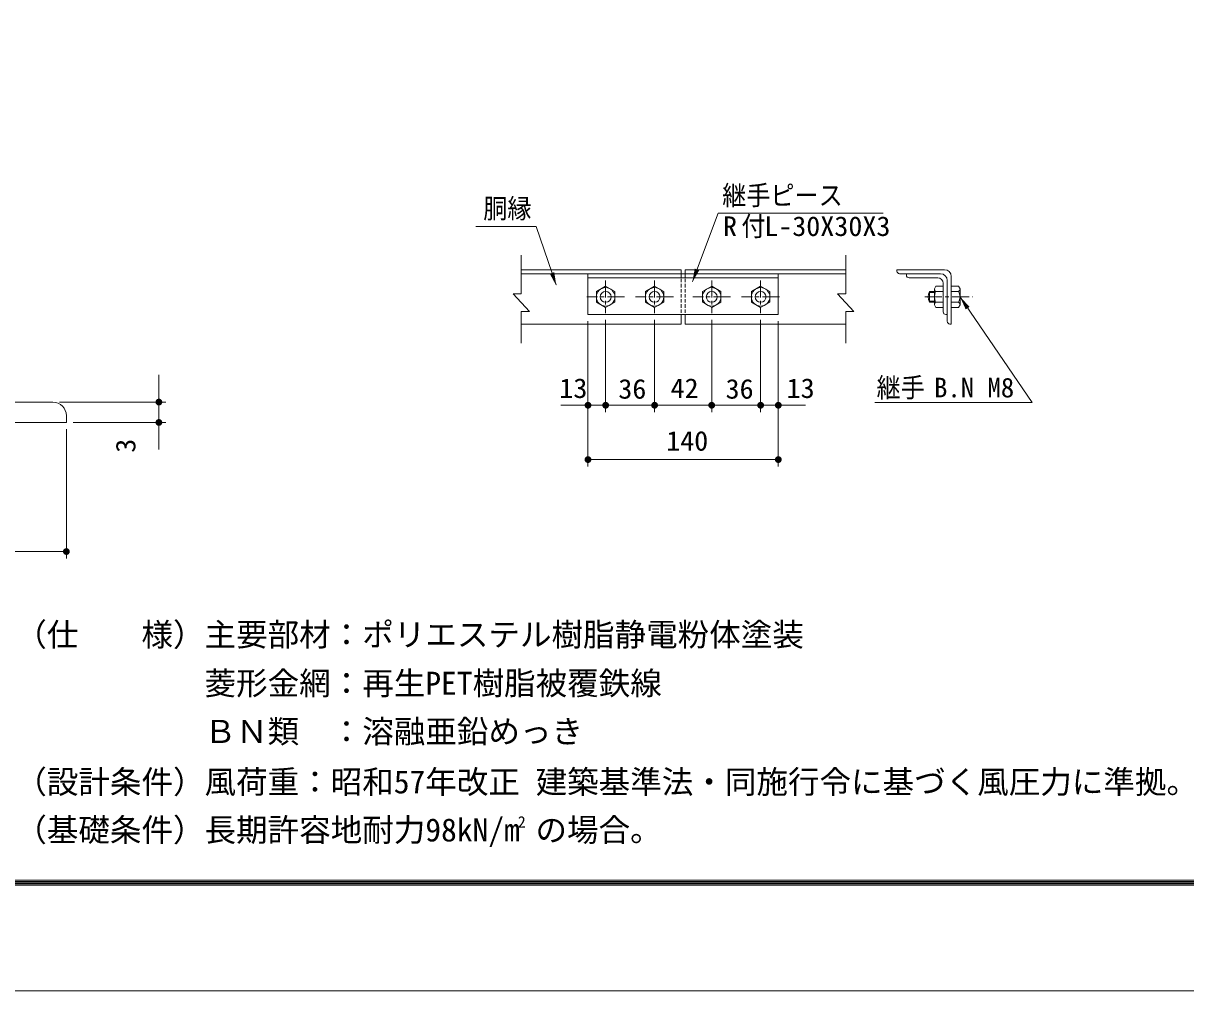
# Model space of a CAD drawing. Units: millimetres, scale not verified, with parts at other scales. Extents: x -4455 to 4455, y -3150 to 3150.
# Drawn here: x -335 to 2230, y -3150 to -1014 of the extents above; entities that cross this region are included whole.
import ezdxf
from ezdxf.enums import TextEntityAlignment as Align

# ---------------------------------------------------------------- set-up
doc = ezdxf.new("R2010")
doc.units = ezdxf.units.MM
doc.header["$LTSCALE"] = 30
doc.linetypes.add('USER1', pattern=[2, 1.25, -0.25, 0.25, -0.25])
doc.linetypes.add('USER2', pattern=[0.375, 0.25, -0.125])
for name, color, linetype, lineweight in [('0-0_9断面', 1, 'Continuous', 18), ('0-1_SUNPOU', 1, 'Continuous', 18), ('0-C_7詳細', 7, 'Continuous', 18), ('0-D_D-TTL', 7, 'Continuous', 9)]:
    doc.layers.add(name, color=color, linetype=linetype, lineweight=lineweight)
doc.layers.add('0-E_D-TTL-TXT', color=7, linetype='Continuous')
doc.styles.add('ＭＳ ゴシック', font='')
doc.styles.get('ＭＳ ゴシック').set_extended_font_data('MS Gothic')

# ---------------------------------------------------------------- blocks, each defined once
blk = doc.blocks.new('M1')
at = {"layer": '0-1_SUNPOU'}
blk.add_line((-7.5, 0), (-57.86, 0), dxfattribs=at)
for points in [[(0, 0), (-7.5, 0), (-7.44, 0.94)], [(0, 0), (-7.44, -0.94), (-7.5, 0)], [(0, 0), (-7.44, 0.94), (-7.26, 1.87)], [(0, 0), (-7.26, -1.87), (-7.44, -0.94)], [(0, 0), (-7.26, 1.87), (-6.97, 2.76)], [(0, 0), (-6.97, -2.76), (-7.26, -1.87)], [(0, 0), (-6.97, 2.76), (-6.57, 3.61)], [(0, 0), (-6.57, -3.61), (-6.97, -2.76)], [(0, 0), (-6.57, 3.61), (-6.07, 4.41)], [(0, 0), (-6.07, -4.41), (-6.57, -3.61)], [(0, 0), (-6.07, 4.41), (-5.47, 5.13)], [(0, 0), (-5.47, -5.13), (-6.07, -4.41)], [(0, 0), (-5.47, 5.13), (-4.78, 5.78)], [(0, 0), (-4.78, -5.78), (-5.47, -5.13)], [(0, 0), (-4.78, 5.78), (-4.02, 6.33)], [(0, 0), (-4.02, -6.33), (-4.78, -5.78)], [(0, 0), (-4.02, 6.33), (-3.19, 6.79)], [(0, 0), (-3.19, -6.79), (-4.02, -6.33)], [(0, 0), (-3.19, 6.79), (-2.32, 7.13)], [(0, 0), (-2.32, -7.13), (-3.19, -6.79)], [(0, 0), (-2.32, 7.13), (-1.41, 7.37)], [(0, 0), (-1.41, -7.37), (-2.32, -7.13)], [(0, 0), (-1.41, 7.37), (-0.47, 7.49)], [(0, 0), (-0.47, -7.49), (-1.41, -7.37)], [(0, 0), (-0.47, 7.49), (0.47, 7.49)], [(0, 0), (0.47, -7.49), (-0.47, -7.49)], [(0, 0), (0.47, 7.49), (1.41, 7.37)], [(0, 0), (1.41, 7.37), (2.32, 7.13)], [(0, 0), (2.32, 7.13), (3.19, 6.79)], [(0, 0), (3.19, 6.79), (4.02, 6.33)], [(0, 0), (4.02, 6.33), (4.78, 5.78)], [(0, 0), (4.78, 5.78), (5.47, 5.13)], [(0, 0), (5.47, 5.13), (6.07, 4.41)], [(0, 0), (6.07, 4.41), (6.57, 3.61)], [(0, 0), (6.57, 3.61), (6.97, 2.76)], [(0, 0), (6.97, 2.76), (7.26, 1.87)], [(0, 0), (7.26, 1.87), (7.44, 0.94)], [(0, 0), (7.44, 0.94), (7.5, 0)], [(0, 0), (1.41, -7.37), (0.47, -7.49)], [(0, 0), (2.32, -7.13), (1.41, -7.37)], [(0, 0), (3.19, -6.79), (2.32, -7.13)], [(0, 0), (4.02, -6.33), (3.19, -6.79)], [(0, 0), (4.78, -5.78), (4.02, -6.33)], [(0, 0), (5.47, -5.13), (4.78, -5.78)], [(0, 0), (6.07, -4.41), (5.47, -5.13)], [(0, 0), (6.57, -3.61), (6.07, -4.41)], [(0, 0), (6.97, -2.76), (6.57, -3.61)], [(0, 0), (7.26, -1.87), (6.97, -2.76)], [(0, 0), (7.44, -0.94), (7.26, -1.87)], [(0, 0), (7.5, 0), (7.44, -0.94)]]:
    blk.add_solid(points, dxfattribs=at)

msp = doc.modelspace()

# ---------------------------------------------------------------- linework, layer by layer
at = {"layer": '0-0_9断面'}
for p, q in [((-35.94, -1820.45), (-35.94, -1790.45)), ((-255.07, -1850.45), (-20.94, -1850.45)), ((-35.94, -1895.45), (-35.94, -1850.45)), ((-225.07, -1895.45), (-20.94, -1895.45)), ((-240.07, -1910.45), (-240.07, -2195.44)), ((-35.94, -1925.45), (-35.94, -1955.45)), ((-810.07, -2180.44), (-270.07, -2180.44))]:
    msp.add_line(p, q, dxfattribs=at)
at = {"layer": '0-0_9断面', "color": 7, "lineweight": 9}
for p, q in [((-720.07, -1850.45), (-270.07, -1850.45)), ((-765.07, -1895.45), (-240.07, -1895.45)), ((-240.07, -1895.45), (-240.07, -1880.45))]:
    msp.add_line(p, q, dxfattribs=at)
msp.add_arc((-270.07, -1880.45), 30, 0, 90, dxfattribs=at)
at = {"layer": '0-C_7詳細', "color": 4}
for p, q in [((763.63, -1611.76), (763.63, -1526.17)), ((1479.91, -1611.76), (1479.91, -1526.17)), ((1461.91, -1611.76), (1497.91, -1650.53)), ((1479.91, -1611.76), (1461.91, -1611.76)), ((763.63, -1650.53), (763.63, -1720.72)), ((763.63, -1650.53), (781.63, -1650.53)), ((1479.91, -1650.53), (1479.91, -1720.72)), ((1479.91, -1650.53), (1497.91, -1650.53))]:
    msp.add_line(p, q, dxfattribs=at)
at = {"layer": '0-C_7詳細', "lineweight": 9}
for p, q in [((1116.76, -1558.1), (763.63, -1558.1)), ((1116.76, -1567.1), (1116.76, -1558.1)), ((1479.91, -1558.1), (1125.16, -1558.1)), ((1125.16, -1567.1), (1125.16, -1558.1)), ((1697.7, -1558.1), (1592.7, -1558.1)), ((1592.7, -1558.1), (1592.7, -1561.1)), ((1479.91, -1567.1), (763.63, -1567.1)), ((910.96, -1567.1), (910.96, -1657.1)), ((1330.96, -1576.1), (910.96, -1576.1)), ((1330.96, -1567.1), (1330.96, -1657.1)), ((1688.7, -1567.1), (1598.7, -1567.1)), ((1613.7, -1567.1), (1688.7, -1567.1)), ((1613.7, -1567.1), (1613.7, -1570.1)), ((1619.7, -1576.1), (1682.7, -1576.1)), ((1694.7, -1588.1), (1694.7, -1651.1)), ((1703.7, -1672.1), (1703.7, -1582.1)), ((1712.7, -1678.1), (1712.7, -1573.1)), ((1664.84, -1630.1), (1664.84, -1606.1)), ((1675.5, -1606.1), (1664.84, -1606.1)), ((1675.5, -1635.86), (1675.5, -1600.34)), ((1677.56, -1606.1), (1694.7, -1606.1)), ((1694.7, -1641.62), (1694.7, -1594.58)), ((1728.51, -1594.58), (1712.7, -1594.58)), ((1712.7, -1594.58), (1712.7, -1641.62)), ((1728.51, -1606.1), (1712.7, -1606.1)), ((1731.9, -1600.46), (1728.51, -1594.58)), ((1675.5, -1630.1), (1664.84, -1630.1)), ((1675.5, -1635.86), (1678.83, -1641.62)), ((1677.56, -1630.1), (1694.7, -1630.1)), ((1678.83, -1641.62), (1694.7, -1641.62)), ((1728.51, -1630.1), (1712.7, -1630.1)), ((1728.51, -1641.62), (1712.7, -1641.62)), ((1330.96, -1657.1), (910.96, -1657.1)), ((1116.76, -1678.1), (1116.76, -1657.1)), ((1125.16, -1678.1), (1125.16, -1657.1)), ((1116.76, -1678.1), (763.63, -1678.1)), ((1479.91, -1678.1), (1125.16, -1678.1)), ((1712.7, -1678.1), (1709.7, -1678.1))]:
    msp.add_line(p, q, dxfattribs=at)
at = {"layer": '0-C_7詳細', "color": 1, "linetype": 'USER1'}
for p, q in [((949.96, -1582.16), (949.96, -1653.9)), ((1057.96, -1582.16), (1057.96, -1653.9)), ((1183.96, -1582.16), (1183.96, -1653.9)), ((1291.96, -1582.16), (1291.96, -1653.9)), ((991.66, -1618.1), (908.06, -1618.1)), ((1099.66, -1618.1), (1016.06, -1618.1)), ((1225.66, -1618.1), (1142.06, -1618.1)), ((1333.66, -1618.1), (1250.06, -1618.1)), ((1654.45, -1618.1), (1760.49, -1618.1))]:
    msp.add_line(p, q, dxfattribs=at)
at = {"layer": '0-C_7詳細', "color": 3, "linetype": 'USER2'}
for p, q in [((1116.76, -1567.1), (1116.76, -1657.1)), ((1125.16, -1567.1), (1125.16, -1657.1))]:
    msp.add_line(p, q, dxfattribs=at)
at = {"layer": '0-C_7詳細', "color": 1}
for p, q in [((1675.5, -1608.5), (1663.63, -1608.5)), ((1675.5, -1627.7), (1663.63, -1627.7)), ((910.96, -1672.1), (910.96, -1992.41)), ((910.96, -1672.1), (910.96, -1872.41)), ((949.96, -1668.9), (949.96, -1872.41)), ((949.96, -1668.9), (949.96, -1872.41)), ((1057.96, -1668.9), (1057.96, -1872.41)), ((1057.96, -1668.9), (1057.96, -1872.41)), ((1183.96, -1668.9), (1183.96, -1872.41)), ((1183.96, -1668.9), (1183.96, -1872.41)), ((1291.96, -1668.9), (1291.96, -1872.41)), ((1291.96, -1668.9), (1291.96, -1872.41)), ((1330.96, -1672.1), (1330.96, -1992.41)), ((1330.96, -1672.1), (1330.96, -1872.41)), ((880.96, -1857.41), (850.96, -1857.41)), ((919.96, -1857.41), (889.96, -1857.41)), ((949.96, -1857.41), (910.96, -1857.41)), ((1057.96, -1857.41), (949.96, -1857.41)), ((979.96, -1857.41), (1009.96, -1857.41)), ((1027.96, -1857.41), (997.96, -1857.41)), ((1057.96, -1857.41), (1183.96, -1857.41)), ((1087.96, -1857.41), (1117.96, -1857.41)), ((1153.96, -1857.41), (1123.96, -1857.41)), ((1183.96, -1857.41), (1291.96, -1857.41)), ((1213.96, -1857.41), (1243.96, -1857.41)), ((1261.96, -1857.41), (1231.96, -1857.41)), ((1291.96, -1857.41), (1330.96, -1857.41)), ((1321.96, -1857.41), (1351.96, -1857.41)), ((1360.96, -1857.41), (1390.96, -1857.41)), ((940.96, -1977.41), (1300.96, -1977.41))]:
    msp.add_line(p, q, dxfattribs=at)
at = {"layer": '0-C_7詳細', "lineweight": 9}
for points in [[(1562.6, -1433.08), (1198, -1433.08), (1141.8, -1583.92)], [(663.34, -1462.41), (796.71, -1462.41), (840.53, -1591.84)], [(1703.7, -1582.1), (1703.7, -1657.1), (1700.7, -1657.1)], [(1675.5, -1600.34), (1678.83, -1594.58), (1694.7, -1594.58)], [(1731.9, -1600.46), (1731.9, -1635.74), (1728.51, -1641.62)]]:
    msp.add_lwpolyline(points, dxfattribs=at)
at = {"layer": '0-C_7詳細', "color": 4}
msp.add_lwpolyline([(763.63, -1611.76), (745.63, -1611.76), (781.63, -1650.53)], dxfattribs=at)
at = {"layer": '0-C_7詳細', "lineweight": 9}
for points in [[(949.96, -1594.58), (929.59, -1606.34), (929.59, -1629.86), (949.96, -1641.62), (970.33, -1629.86), (970.33, -1606.34)], [(1057.96, -1594.58), (1037.59, -1606.34), (1037.59, -1629.86), (1057.96, -1641.62), (1078.33, -1629.86), (1078.33, -1606.34)], [(1183.96, -1594.58), (1163.59, -1606.34), (1163.59, -1629.86), (1183.96, -1641.62), (1204.33, -1629.86), (1204.33, -1606.34)], [(1291.96, -1594.58), (1271.59, -1606.34), (1271.59, -1629.86), (1291.96, -1641.62), (1312.33, -1629.86), (1312.33, -1606.34)]]:
    msp.add_lwpolyline(points, close=True, dxfattribs=at)
at = {"layer": '0-C_7詳細', "color": 1}
msp.add_lwpolyline([(1543.98, -1851.65), (1891.19, -1851.65), (1733.03, -1619.75)], dxfattribs=at)
at = {"layer": '0-C_7詳細', "lineweight": 9}
for centre, radius in [((949.96, -1618.1), 20.4), ((949.96, -1618.1), 12), ((1057.96, -1618.1), 20.4), ((1057.96, -1618.1), 12), ((1183.96, -1618.1), 20.4), ((1183.96, -1618.1), 12), ((1291.96, -1618.1), 20.4), ((1291.96, -1618.1), 12)]:
    msp.add_circle(centre, radius, dxfattribs=at)
for centre, radius, start, end in [((1598.7, -1561.1), 6, 180, 270), ((1697.7, -1573.1), 15, 0, 90), ((1619.7, -1570.1), 6, 180, 270), ((1682.7, -1588.1), 12, 0, 90), ((1688.7, -1582.1), 15, 0, 90), ((1688.7, -1582.1), 15, 0, 90), ((1685.63, -1618.1), 24, 150, 210), ((1684.59, -1600.34), 9.09, 180, 219.3382), ((1711.5, -1618.1), 36, 160.52878, 199.47122), ((1726.02, -1600.76), 5.88, 294.94299, 2.968), ((1708.99, -1618.1), 22.91, 328.40741, 31.59259), ((1684.59, -1635.86), 9.09, 140.6618, 180), ((1726.02, -1635.43), 5.88, 357.032, 65.05701), ((1700.7, -1651.1), 6, 180, 270), ((1709.7, -1672.1), 6, 180, 270)]:
    msp.add_arc(centre, radius, start, end, dxfattribs=at)
at = {"layer": '0-C_7詳細'}
for points in [[(841.17, -1593.73), (826.61, -1566.98), (836.48, -1563.64)], [(1141.1, -1585.79), (1146.69, -1555.86), (1156.46, -1559.5)]]:
    msp.add_solid(points, dxfattribs=at)
at = {"layer": '0-C_7詳細', "color": 1}
msp.add_solid([(1731.9, -1618.1), (1753.11, -1639.95), (1744.5, -1645.82)], dxfattribs=at)
at = {"layer": '0-D_D-TTL', "color": 2, "lineweight": 18}
msp.add_lwpolyline([(-4455.04, 3150.21), (4454.66, 3150.21), (4454.66, -3150.21), (-4455.04, -3150.21)], close=True, dxfattribs=at)
at = {"layer": '0-D_D-TTL'}
for points in [[(-4168.65, 2916.87), (4168.28, 2916.87), (4168.28, -2916.87), (-4168.65, -2916.87)], [(-4166, 2914.21), (4165.63, 2914.21), (4165.63, -2914.21), (-4166, -2914.21)], [(-4163.35, 2911.56), (4162.97, 2911.56), (4162.97, -2911.56), (-4163.35, -2911.56)], [(-4160.7, 2908.91), (4160.32, 2908.91), (4160.32, -2908.91), (-4160.7, -2908.91)], [(-4158.05, 2906.26), (4157.67, 2906.26), (4157.67, -2906.26), (-4158.05, -2906.26)]]:
    msp.add_lwpolyline(points, close=True, dxfattribs=at)

# ---------------------------------------------------------------- block references
at = {"layer": '0-0_9断面'}
for p, rotation in [((-35.94, -1850.45), 270), ((-35.94, -1895.45), 90)]:
    msp.add_blockref('M1', p, dxfattribs=dict(at, rotation=rotation))
msp.add_blockref('M1', (-240.07, -2180.44), dxfattribs=at)
at = {"layer": '0-C_7詳細'}
for p in [(910.96, -1857.41), (949.96, -1857.41), (1057.96, -1857.41), (1183.96, -1857.41), (1291.96, -1857.41), (1330.96, -1977.41)]:
    msp.add_blockref('M1', p, dxfattribs=at)
at = {"layer": '0-C_7詳細', "rotation": 180}
for p in [(949.96, -1857.41), (1057.96, -1857.41), (1183.96, -1857.41), (1291.96, -1857.41), (1330.96, -1857.41), (910.96, -1977.41)]:
    msp.add_blockref('M1', p, dxfattribs=at)

# ---------------------------------------------------------------- texts
at = {"layer": '0-0_9断面', "color": 3, "style": 'ＭＳ ゴシック', "width": 1.05}
msp.add_text('3', height=43.33, rotation=90, dxfattribs=at).set_placement((-74.73, -1962.36), align=Align.BOTTOM_LEFT)
at = {"layer": '0-C_7詳細', "color": 3, "style": 'ＭＳ ゴシック'}
for s, width, p in [('継手ピース', 0.9, (1207.16, -1428.63)), ('胴縁', 0.9, (679.84, -1457.73)), ('付', 0.9, (1249.47, -1496.77)), ('R', 1.05, (1208.73, -1496.77)), ('L-30X30X3', 1.05, (1299.81, -1496.77)), ('継手', 0.9, (1547.78, -1853.05)), ('13', 1.05, (847.71, -1854.44)), ('36', 1.05, (977.88, -1855.91)), ('42', 1.05, (1093.14, -1854.44)), ('36', 1.05, (1214.54, -1855.91)), ('13', 1.05, (1349.22, -1854.44)), ('140', 1.05, (1083.46, -1970.74))]:
    msp.add_text(s, height=43.33, dxfattribs=dict(at, width=width)).set_placement(p, align=Align.BOTTOM_LEFT)
msp.add_text('B.N M8', height=43.33, dxfattribs=at).set_placement((1674.65, -1853.05), align=Align.BOTTOM_LEFT)
at = {"layer": '0-E_D-TTL-TXT', "style": 'ＭＳ ゴシック'}
for s, height, p in [('（仕\u3000\u3000様）主要部材：ポリエステル樹脂静電粉体塗装', 51.03, (-352.81, -2404.53)), ('\u3000\u3000\u3000\u3000\u3000\u3000菱形金網：再生PET樹脂被覆鉄線', 51.03, (-352.81, -2512.01)), ('\u3000\u3000\u3000\u3000\u3000\u3000ＢＮ類\u3000：溶融亜鉛めっき', 51.03, (-352.81, -2618.49)), ('（設計条件）風荷重：昭和57年改正 建築基準法・同施行令に基づく風圧力に準拠。', 51.03, (-352.81, -2729.76)), ('（基礎条件）長期許容地耐力98kN/m の場合。', 51.03, (-352.81, -2835.83)), ('2', 25.51, (756.1, -2797.85))]:
    msp.add_text(s, height=height, dxfattribs=at).set_placement(p, align=Align.BOTTOM_LEFT)

doc.saveas('drawing.dxf')
